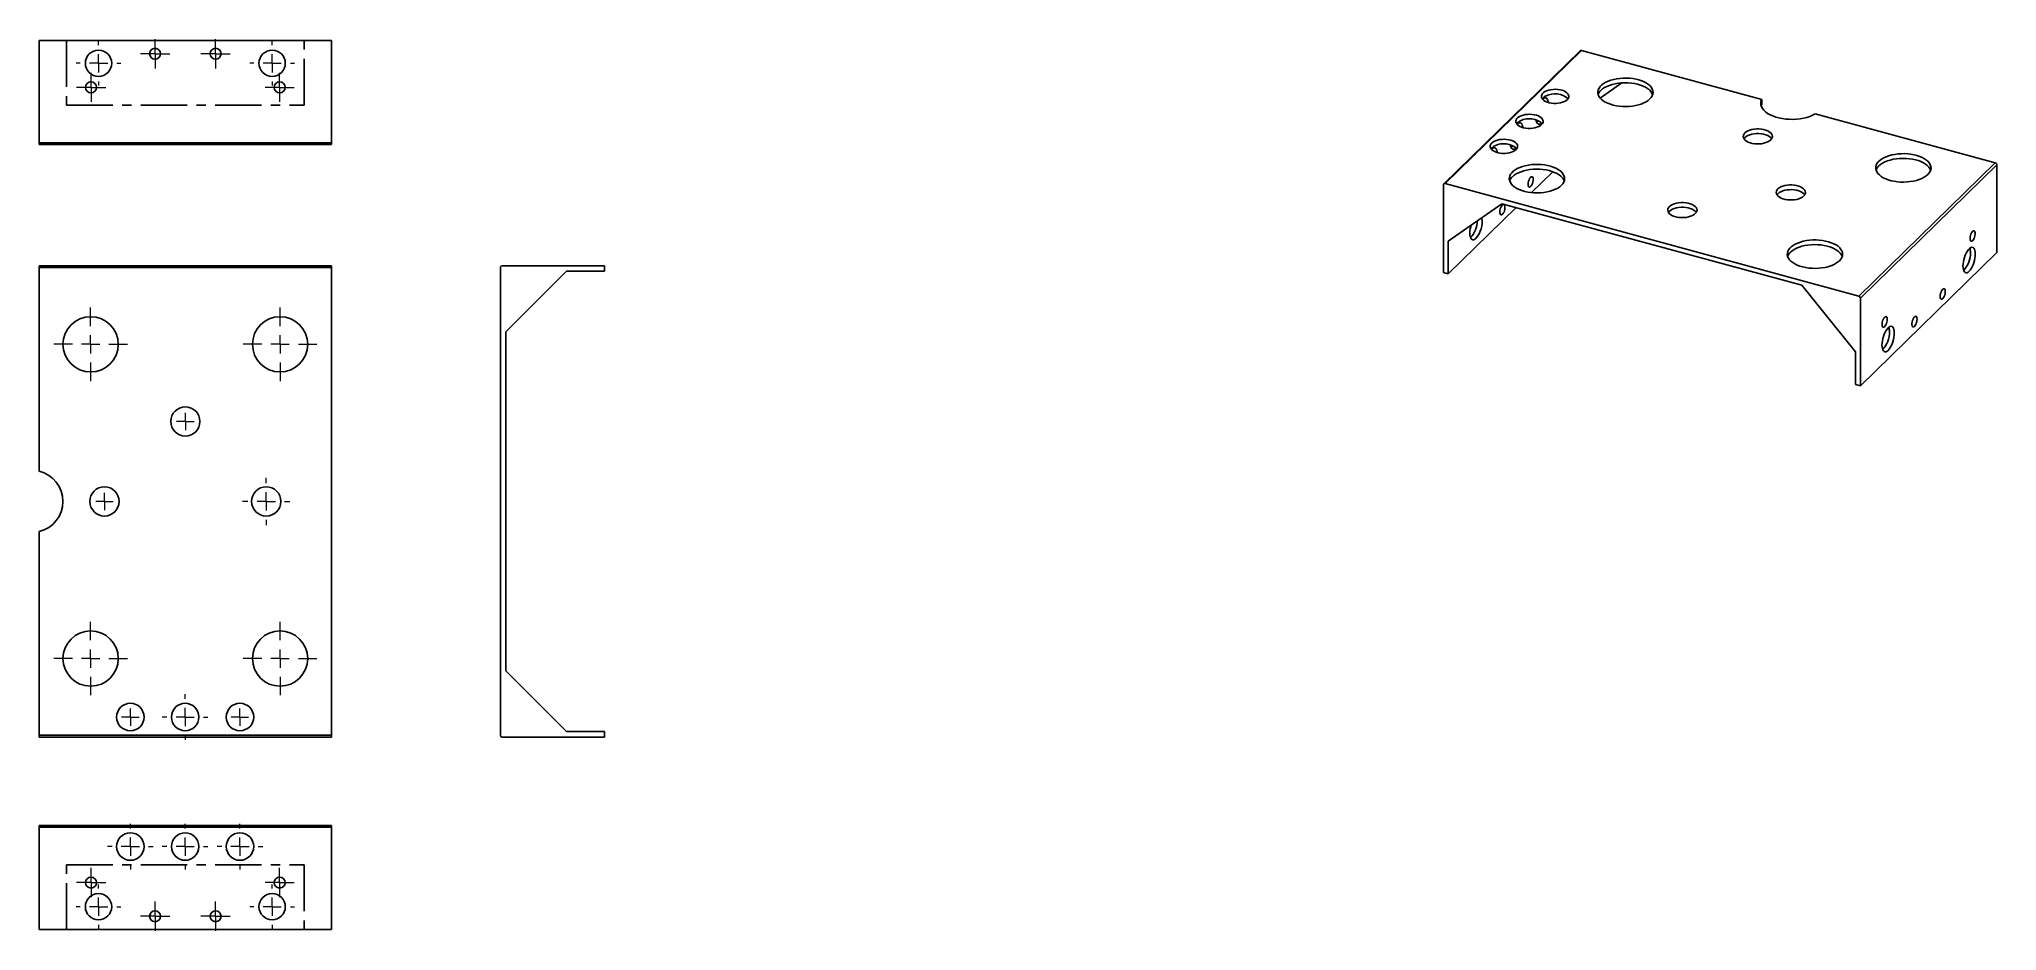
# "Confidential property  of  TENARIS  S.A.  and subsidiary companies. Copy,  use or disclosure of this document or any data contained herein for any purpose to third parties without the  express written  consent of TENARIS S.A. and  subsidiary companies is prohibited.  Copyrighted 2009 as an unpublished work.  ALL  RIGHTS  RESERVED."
# Model space of a CAD drawing. Header units: millimetres. Extents: x 838 to 1374, y 1551 to 1795.
import ezdxf

# ---------------------------------------------------------------- set-up
doc = ezdxf.new("R2010")
doc.units = ezdxf.units.MM
doc.linetypes.add('CENTERX2', pattern=[20.32, 12.7, -2.54, 2.54, -2.54])

# ---------------------------------------------------------------- blocks, each defined once
blk = doc.blocks.new('SW_CENTERMARKSYMBOL_1')
at = {"color": 0, "linetype": 'Continuous', "lineweight": 0}
for p, q in [((-2.5, 0), (-4.75, 0)), ((0, 0), (-2.5, 0)), ((0, 2.5), (0, 4.75)), ((0, 0), (0, 2.5)), ((0, 0), (0, -2.5)), ((0, 0), (2.5, 0)), ((2.5, 0), (4.75, 0)), ((0, -2.5), (0, -4.75))]:
    blk.add_line(p, q, dxfattribs=at)
blk = doc.blocks.new('SW_CENTERMARKSYMBOL_2')
at = {"color": 0, "linetype": 'Continuous', "lineweight": 0}
for p, q in [((-2.5, 0), (-4.75, 0)), ((0, 0), (-2.5, 0)), ((0, 2.5), (0, 4.75)), ((0, 0), (0, 2.5)), ((0, 0), (0, -2.5)), ((0, 0), (2.5, 0)), ((2.5, 0), (4.75, 0)), ((0, -2.5), (0, -4.75))]:
    blk.add_line(p, q, dxfattribs=at)
blk = doc.blocks.new('SW_CENTERMARKSYMBOL_3')
at = {"color": 0, "linetype": 'Continuous', "lineweight": 0}
for p, q in [((-2.5, 0), (-4.75, 0)), ((0, 0), (-2.5, 0)), ((0, 2.5), (0, 4.75)), ((0, 0), (0, 2.5)), ((0, 0), (0, -2.5)), ((0, 0), (2.5, 0)), ((2.5, 0), (4.75, 0)), ((0, -2.5), (0, -4.75))]:
    blk.add_line(p, q, dxfattribs=at)
blk = doc.blocks.new('SW_CENTERMARKSYMBOL_4')
at = {"color": 0, "linetype": 'Continuous', "lineweight": 0}
for p, q in [((-2.5, 0), (-4.75, 0)), ((0, 0), (-2.5, 0)), ((0, 2.5), (0, 4.75)), ((0, 0), (0, 2.5)), ((0, 0), (0, -2.5)), ((0, 0), (2.5, 0)), ((2.5, 0), (4.75, 0)), ((0, -2.5), (0, -4.75))]:
    blk.add_line(p, q, dxfattribs=at)
blk = doc.blocks.new('SW_CENTERMARKSYMBOL_5')
at = {"color": 0, "linetype": 'Continuous', "lineweight": 0}
for p, q in [((0, 10), (0, 20.13)), ((-10, 0), (-20.13, 0)), ((0, 0), (-5, 0)), ((0, 0), (0, 5)), ((0, 0), (0, -5)), ((0, 0), (5, 0)), ((10, 0), (20.13, 0)), ((0, -10), (0, -20.13))]:
    blk.add_line(p, q, dxfattribs=at)
blk = doc.blocks.new('SW_CENTERMARKSYMBOL_6')
at = {"color": 0, "linetype": 'Continuous', "lineweight": 0}
for p, q in [((0, 10), (0, 13)), ((-10, 0), (-13, 0)), ((0, 0), (-5, 0)), ((0, 0), (0, 5)), ((0, 0), (0, -5)), ((0, 0), (5, 0)), ((10, 0), (13, 0)), ((0, -10), (0, -13))]:
    blk.add_line(p, q, dxfattribs=at)
blk = doc.blocks.new('SW_CENTERMARKSYMBOL_7')
at = {"color": 0, "linetype": 'Continuous', "lineweight": 0}
for p, q in [((0, 10), (0, 12.5)), ((-10, 0), (-12.5, 0)), ((0, 0), (-5, 0)), ((0, 0), (0, 5)), ((0, 0), (0, -5)), ((0, 0), (5, 0)), ((10, 0), (12.5, 0)), ((0, -10), (0, -12.5))]:
    blk.add_line(p, q, dxfattribs=at)
blk = doc.blocks.new('SW_CENTERMARKSYMBOL_8')
at = {"color": 0, "linetype": 'Continuous', "lineweight": 0}
for p, q in [((0, 10), (0, 20.13)), ((-10, 0), (-20.13, 0)), ((0, 0), (-5, 0)), ((0, 0), (0, 5)), ((0, 0), (0, -5)), ((0, 0), (5, 0)), ((10, 0), (20.13, 0)), ((0, -10), (0, -20.13))]:
    blk.add_line(p, q, dxfattribs=at)
blk = doc.blocks.new('SW_CENTERMARKSYMBOL_9')
at = {"color": 0, "linetype": 'Continuous', "lineweight": 0}
for p, q in [((0, 10), (0, 20.13)), ((-10, 0), (-20.13, 0)), ((0, 0), (-5, 0)), ((0, 0), (0, 5)), ((0, 0), (0, -5)), ((0, 0), (5, 0)), ((10, 0), (20.13, 0)), ((0, -10), (0, -20.13))]:
    blk.add_line(p, q, dxfattribs=at)
blk = doc.blocks.new('SW_CENTERMARKSYMBOL_10')
at = {"color": 0, "linetype": 'Continuous', "lineweight": 0}
for p, q in [((-5, 0), (-8, 0)), ((0, 0), (-5, 0)), ((0, 5), (0, 8)), ((0, 0), (0, 5)), ((0, 0), (0, -5)), ((0, 0), (5, 0)), ((5, 0), (8, 0)), ((0, -5), (0, -8))]:
    blk.add_line(p, q, dxfattribs=at)
blk = doc.blocks.new('SW_CENTERMARKSYMBOL_11')
at = {"color": 0, "linetype": 'Continuous', "lineweight": 0}
for p, q in [((-5, 0), (-8, 0)), ((0, 0), (-5, 0)), ((0, 5), (0, 8)), ((0, 0), (0, 5)), ((0, 0), (0, -5)), ((0, 0), (5, 0)), ((5, 0), (8, 0)), ((0, -5), (0, -8))]:
    blk.add_line(p, q, dxfattribs=at)
blk = doc.blocks.new('SW_CENTERMARKSYMBOL_12')
at = {"color": 0, "linetype": 'Continuous', "lineweight": 0}
for p, q in [((0, 10), (0, 12.2)), ((-10, 0), (-12.2, 0)), ((0, 0), (-5, 0)), ((0, 0), (0, 5)), ((0, 0), (0, -5)), ((0, 0), (5, 0)), ((10, 0), (12.2, 0)), ((0, -10), (0, -12.2))]:
    blk.add_line(p, q, dxfattribs=at)
blk = doc.blocks.new('SW_CENTERMARKSYMBOL_13')
at = {"color": 0, "linetype": 'Continuous', "lineweight": 0}
for p, q in [((-5, 0), (-8, 0)), ((0, 0), (-5, 0)), ((0, 5), (0, 8)), ((0, 0), (0, 5)), ((0, 0), (0, -5)), ((0, 0), (5, 0)), ((5, 0), (8, 0)), ((0, -5), (0, -8))]:
    blk.add_line(p, q, dxfattribs=at)
blk = doc.blocks.new('SW_CENTERMARKSYMBOL_14')
at = {"color": 0, "linetype": 'Continuous', "lineweight": 0}
for p, q in [((0, 10), (0, 12.2)), ((-10, 0), (-12.2, 0)), ((0, 0), (-5, 0)), ((0, 0), (0, 5)), ((0, 0), (0, -5)), ((0, 0), (5, 0)), ((10, 0), (12.2, 0)), ((0, -10), (0, -12.2))]:
    blk.add_line(p, q, dxfattribs=at)
blk = doc.blocks.new('SW_CENTERMARKSYMBOL_15')
at = {"color": 0, "linetype": 'Continuous', "lineweight": 0}
for p, q in [((-5, 0), (-8, 0)), ((0, 0), (-5, 0)), ((0, 5), (0, 8)), ((0, 0), (0, 5)), ((0, 0), (0, -5)), ((0, 0), (5, 0)), ((5, 0), (8, 0)), ((0, -5), (0, -8))]:
    blk.add_line(p, q, dxfattribs=at)
blk = doc.blocks.new('SW_CENTERMARKSYMBOL_16')
at = {"color": 0, "linetype": 'Continuous', "lineweight": 0}
for p, q in [((-5, 0), (-8, 0)), ((0, 0), (-5, 0)), ((0, 5), (0, 8)), ((0, 0), (0, 5)), ((0, 0), (0, -5)), ((0, 0), (5, 0)), ((5, 0), (8, 0)), ((0, -5), (0, -8))]:
    blk.add_line(p, q, dxfattribs=at)
blk = doc.blocks.new('SW_CENTERMARKSYMBOL_17')
at = {"color": 0, "linetype": 'Continuous', "lineweight": 0}
for p, q in [((-5, 0), (-8, 0)), ((0, 0), (-5, 0)), ((0, 5), (0, 8)), ((0, 0), (0, 5)), ((0, 0), (0, -5)), ((0, 0), (5, 0)), ((5, 0), (8, 0)), ((0, -5), (0, -8))]:
    blk.add_line(p, q, dxfattribs=at)
blk = doc.blocks.new('SW_CENTERMARKSYMBOL_18')
at = {"color": 0, "linetype": 'Continuous', "lineweight": 0}
for p, q in [((0, 10), (0, 12.2)), ((-10, 0), (-12.2, 0)), ((0, 0), (-5, 0)), ((0, 0), (0, 5)), ((0, 0), (0, -5)), ((0, 0), (5, 0)), ((10, 0), (12.2, 0)), ((0, -10), (0, -12.2))]:
    blk.add_line(p, q, dxfattribs=at)
blk = doc.blocks.new('SW_CENTERMARKSYMBOL_19')
at = {"color": 0, "linetype": 'Continuous', "lineweight": 0}
for p, q in [((-5, 0), (-8, 0)), ((0, 0), (-5, 0)), ((0, 5), (0, 8)), ((0, 0), (0, 5)), ((0, 0), (0, -5)), ((0, 0), (5, 0)), ((5, 0), (8, 0)), ((0, -5), (0, -8))]:
    blk.add_line(p, q, dxfattribs=at)
blk = doc.blocks.new('SW_CENTERMARKSYMBOL_20')
at = {"color": 0, "linetype": 'Continuous', "lineweight": 0}
for p, q in [((0, 10), (0, 12.2)), ((-10, 0), (-12.2, 0)), ((0, 0), (-5, 0)), ((0, 0), (0, 5)), ((0, 0), (0, -5)), ((0, 0), (5, 0)), ((10, 0), (12.2, 0)), ((0, -10), (0, -12.2))]:
    blk.add_line(p, q, dxfattribs=at)
blk = doc.blocks.new('SW_CENTERMARKSYMBOL_21')
at = {"color": 0, "linetype": 'Continuous', "lineweight": 0}
for p, q in [((-5, 0), (-8, 0)), ((0, 0), (-5, 0)), ((0, 5), (0, 8)), ((0, 0), (0, 5)), ((0, 0), (0, -5)), ((0, 0), (5, 0)), ((5, 0), (8, 0)), ((0, -5), (0, -8))]:
    blk.add_line(p, q, dxfattribs=at)
blk = doc.blocks.new('SW_CENTERMARKSYMBOL_22')
at = {"color": 0, "linetype": 'Continuous', "lineweight": 0}
for p, q in [((0, 10), (0, 12.5)), ((-10, 0), (-12.5, 0)), ((0, 0), (-5, 0)), ((0, 0), (0, 5)), ((0, 0), (0, -5)), ((0, 0), (5, 0)), ((10, 0), (12.5, 0)), ((0, -10), (0, -12.5))]:
    blk.add_line(p, q, dxfattribs=at)
blk = doc.blocks.new('SW_CENTERMARKSYMBOL_23')
at = {"color": 0, "linetype": 'Continuous', "lineweight": 0}
for p, q in [((0, 10), (0, 12.5)), ((-10, 0), (-12.5, 0)), ((0, 0), (-5, 0)), ((0, 0), (0, 5)), ((0, 0), (0, -5)), ((0, 0), (5, 0)), ((10, 0), (12.5, 0)), ((0, -10), (0, -12.5))]:
    blk.add_line(p, q, dxfattribs=at)
blk = doc.blocks.new('SW_CENTERMARKSYMBOL_24')
at = {"color": 0, "linetype": 'Continuous', "lineweight": 0}
for p, q in [((0, 10), (0, 12.5)), ((-10, 0), (-12.5, 0)), ((0, 0), (-5, 0)), ((0, 0), (0, 5)), ((0, 0), (0, -5)), ((0, 0), (5, 0)), ((10, 0), (12.5, 0)), ((0, -10), (0, -12.5))]:
    blk.add_line(p, q, dxfattribs=at)

msp = doc.modelspace()

# ---------------------------------------------------------------- linework, layer by layer
at = {"color": 7, "linetype": 'Continuous', "lineweight": 25}
for p, q in [((917.95, 1794.26), (837.95, 1794.26)), ((837.95, 1794.26), (837.95, 1766.26)), ((917.95, 1794.26), (917.95, 1766.26)), ((1259.62, 1791.44), (1222.28, 1755)), ((1222.63, 1755.07), (1259.97, 1791.51)), ((1309.27, 1778.11), (1259.97, 1791.51)), ((1265.05, 1778.48), (1270.99, 1782.63)), ((1309.1, 1776.4), (1309.27, 1776.83)), ((1309.27, 1778.11), (1309.27, 1776.83)), ((1373.17, 1760.75), (1323.88, 1774.14)), ((917.95, 1766.26), (837.95, 1766.26)), ((837.95, 1766.26), (837.95, 1765.76)), ((917.95, 1765.76), (837.95, 1765.76)), ((917.95, 1766.26), (917.95, 1765.76)), ((1246.28, 1752.62), (1252.14, 1758.34)), ((1335.84, 1724.3), (1373.17, 1760.75)), ((1336.28, 1723.76), (1373.62, 1760.2)), ((1373.62, 1736.2), (1373.62, 1760.2)), ((1222.19, 1754.76), (1222.19, 1730.76)), ((1335.84, 1724.3), (1222.63, 1755.07)), ((1223.52, 1739.31), (1238.2, 1749.55)), ((1223.52, 1730.4), (1242.06, 1748.5)), ((1238.2, 1749.55), (1320.27, 1727.25)), ((1223.52, 1730.4), (1223.52, 1739.31)), ((1336.28, 1699.75), (1373.62, 1736.2)), ((917.95, 1732.6), (837.95, 1732.6)), ((837.95, 1732.6), (837.95, 1732.1)), ((917.95, 1732.1), (837.95, 1732.1)), ((837.95, 1732.1), (837.95, 1676.36)), ((917.95, 1732.6), (917.95, 1732.1)), ((917.95, 1732.1), (917.95, 1604.1)), ((964.17, 1732.1), (964.17, 1604.1)), ((992.67, 1732.6), (964.67, 1732.6)), ((965.67, 1714.5), (982.28, 1731.1)), ((982.28, 1731.1), (992.67, 1731.1)), ((992.67, 1731.1), (992.67, 1732.6)), ((1222.19, 1730.76), (1223.52, 1730.4)), ((1320.27, 1727.25), (1334.95, 1709.03)), ((1336.28, 1699.75), (1336.28, 1723.76)), ((965.67, 1621.71), (965.67, 1714.5)), ((1334.95, 1709.03), (1334.95, 1700.12)), ((1334.95, 1700.12), (1336.28, 1699.75)), ((837.95, 1659.84), (837.95, 1604.1)), ((982.28, 1605.1), (965.67, 1621.71)), ((917.95, 1604.1), (837.95, 1604.1)), ((837.95, 1604.1), (837.95, 1603.6)), ((917.95, 1603.6), (837.95, 1603.6)), ((917.95, 1604.1), (917.95, 1603.6)), ((964.67, 1603.6), (992.67, 1603.6)), ((992.67, 1605.1), (982.28, 1605.1)), ((992.67, 1603.6), (992.67, 1605.1)), ((917.95, 1579.43), (837.95, 1579.43)), ((837.95, 1579.43), (837.95, 1578.93)), ((917.95, 1578.93), (837.95, 1578.93)), ((837.95, 1578.93), (837.95, 1550.93)), ((917.95, 1579.43), (917.95, 1578.93)), ((917.95, 1578.93), (917.95, 1550.93)), ((917.95, 1550.93), (837.95, 1550.93))]:
    msp.add_line(p, q, dxfattribs=at)
at = {"color": 7, "linetype": 'CENTERX2'}
for p, q in [((845.45, 1794.26), (845.45, 1776.51)), ((910.45, 1776.51), (910.45, 1794.26)), ((845.45, 1776.51), (910.45, 1776.51)), ((845.45, 1550.93), (845.45, 1568.68)), ((845.45, 1568.68), (910.45, 1568.68)), ((910.45, 1568.68), (910.45, 1550.93))]:
    msp.add_line(p, q, dxfattribs=at)
at = {"color": 7, "linetype": 'Continuous', "lineweight": 25, "flags": 128}
for points in [[(1278.66, 1778.23), (1279.03, 1778.65), (1279.3, 1779.09), (1279.47, 1779.55), (1279.54, 1780.01), (1279.49, 1780.47), (1279.34, 1780.92), (1279.09, 1781.37), (1278.74, 1781.79), (1278.29, 1782.19), (1277.76, 1782.56), (1277.14, 1782.9), (1276.45, 1783.19), (1275.7, 1783.44), (1274.89, 1783.64), (1274.05, 1783.8), (1273.17, 1783.9), (1272.28, 1783.94), (1271.38, 1783.94), (1270.5, 1783.87), (1269.63, 1783.76), (1268.79, 1783.59), (1268.01, 1783.37), (1267.27, 1783.1), (1266.6, 1782.8), (1266.01, 1782.45), (1265.5, 1782.07), (1265.08, 1781.66), (1264.76, 1781.23), (1264.54, 1780.78), (1264.42, 1780.33), (1264.41, 1779.86), (1264.51, 1779.41), (1264.71, 1778.96), (1265.01, 1778.52), (1265.41, 1778.11), (1265.91, 1777.72), (1266.48, 1777.37), (1267.14, 1777.05), (1267.86, 1776.78), (1268.64, 1776.55), (1269.47, 1776.37), (1270.33, 1776.25), (1271.21, 1776.17), (1272.11, 1776.16), (1273, 1776.19), (1273.88, 1776.28), (1274.73, 1776.42), (1275.55, 1776.62), (1276.31, 1776.86), (1277.01, 1777.15), (1277.64, 1777.47), (1278.2, 1777.84), (1278.66, 1778.23)], [(1256.06, 1778.04), (1256.31, 1778.35), (1256.46, 1778.66), (1256.5, 1778.99), (1256.43, 1779.32), (1256.25, 1779.63), (1255.98, 1779.93), (1255.61, 1780.19), (1255.16, 1780.43), (1254.64, 1780.61), (1254.06, 1780.75), (1253.45, 1780.84), (1252.82, 1780.88), (1252.18, 1780.85), (1251.56, 1780.78), (1250.98, 1780.65), (1250.45, 1780.47), (1249.98, 1780.25), (1249.59, 1779.99), (1249.29, 1779.7), (1249.1, 1779.39), (1249, 1779.06), (1249.02, 1778.74), (1249.14, 1778.41), (1249.37, 1778.11), (1249.69, 1777.83), (1250.1, 1777.58), (1250.59, 1777.37), (1251.14, 1777.2), (1251.73, 1777.09), (1252.36, 1777.02), (1253, 1777.02), (1253.62, 1777.07), (1254.23, 1777.17), (1254.79, 1777.33), (1255.29, 1777.53), (1255.72, 1777.77), (1256.06, 1778.04)], [(1250.92, 1777.26), (1250.88, 1777.51), (1250.77, 1777.91), (1250.62, 1778.22), (1250.42, 1778.44), (1250.19, 1778.55), (1249.93, 1778.57), (1249.65, 1778.48), (1249.36, 1778.28), (1249.28, 1778.21)], [(1265.28, 1780.58), (1265.74, 1780.98), (1266.3, 1781.34), (1266.93, 1781.67), (1267.63, 1781.96), (1268.39, 1782.2), (1269.21, 1782.39), (1270.06, 1782.53), (1270.94, 1782.62), (1271.83, 1782.66), (1272.73, 1782.64), (1273.61, 1782.57), (1274.47, 1782.44), (1275.3, 1782.26), (1276.08, 1782.04), (1276.8, 1781.76), (1277.46, 1781.45), (1278.04, 1781.09), (1278.53, 1780.71), (1278.93, 1780.3), (1279.23, 1779.86), (1279.43, 1779.41), (1279.43, 1779.41)], [(1249.06, 1771.21), (1249.31, 1771.51), (1249.46, 1771.83), (1249.5, 1772.16), (1249.43, 1772.48), (1249.25, 1772.8), (1248.98, 1773.09), (1248.61, 1773.36), (1248.16, 1773.59), (1247.64, 1773.78), (1247.06, 1773.92), (1246.45, 1774.01), (1245.82, 1774.04), (1245.18, 1774.02), (1244.56, 1773.95), (1243.98, 1773.82), (1243.45, 1773.64), (1242.98, 1773.42), (1242.59, 1773.16), (1242.29, 1772.87), (1242.1, 1772.55), (1242, 1772.23), (1242.02, 1771.9), (1242.14, 1771.58), (1242.37, 1771.28), (1242.69, 1770.99), (1243.1, 1770.74), (1243.59, 1770.53), (1244.14, 1770.37), (1244.73, 1770.25), (1245.36, 1770.19), (1246, 1770.19), (1246.62, 1770.23), (1247.23, 1770.34), (1247.79, 1770.49), (1248.29, 1770.69), (1248.72, 1770.94), (1249.06, 1771.21)], [(1249.54, 1777.94), (1249.53, 1777.98), (1249.42, 1778.33)], [(1309.27, 1778.11), (1309.08, 1777.62), (1309.01, 1777.11), (1309.05, 1776.6), (1309.2, 1776.1), (1309.47, 1775.61), (1309.84, 1775.14), (1310.32, 1774.7), (1310.89, 1774.29), (1311.56, 1773.91), (1312.3, 1773.58), (1313.11, 1773.29), (1313.98, 1773.06), (1314.9, 1772.87), (1315.85, 1772.75), (1316.83, 1772.68), (1317.81, 1772.66), (1318.79, 1772.71), (1319.76, 1772.82), (1320.69, 1772.98), (1321.58, 1773.2), (1322.42, 1773.47), (1323.18, 1773.78), (1323.88, 1774.14)], [(1243.92, 1770.42), (1243.88, 1770.68), (1243.77, 1771.07), (1243.62, 1771.39), (1243.42, 1771.61), (1243.19, 1771.72), (1242.93, 1771.74), (1242.65, 1771.64), (1242.36, 1771.45), (1242.28, 1771.38)], [(1242.54, 1771.11), (1242.53, 1771.14), (1242.42, 1771.5)], [(1247.51, 1772.53), (1247.59, 1772.15), (1247.72, 1771.8), (1247.9, 1771.53), (1248.11, 1771.36), (1248.36, 1771.3), (1248.63, 1771.34), (1248.91, 1771.48), (1249.14, 1771.65)], [(1247.67, 1771.9), (1247.96, 1772.16), (1248.11, 1772.33)], [(1311.77, 1767.03), (1312.03, 1767.34), (1312.18, 1767.67), (1312.23, 1768.01), (1312.17, 1768.35), (1312, 1768.68), (1311.73, 1768.99), (1311.36, 1769.27), (1310.91, 1769.52), (1310.38, 1769.73), (1309.8, 1769.88), (1309.17, 1769.99), (1308.52, 1770.04), (1307.86, 1770.04), (1307.21, 1769.98), (1306.59, 1769.87), (1306.01, 1769.7), (1305.49, 1769.49), (1305.05, 1769.24), (1304.69, 1768.95), (1304.44, 1768.64), (1304.28, 1768.31), (1304.23, 1767.97), (1304.29, 1767.63), (1304.46, 1767.3), (1304.73, 1766.99), (1305.1, 1766.71), (1305.55, 1766.46), (1306.08, 1766.25), (1306.66, 1766.09), (1307.29, 1765.99), (1307.94, 1765.93), (1308.6, 1765.94), (1309.25, 1766), (1309.88, 1766.11), (1310.45, 1766.28), (1310.97, 1766.49), (1311.41, 1766.74), (1311.77, 1767.03)], [(1304.69, 1767.66), (1305.05, 1767.95), (1305.49, 1768.2), (1306.01, 1768.42), (1306.59, 1768.58), (1307.21, 1768.69), (1307.86, 1768.75), (1308.52, 1768.76), (1309.17, 1768.71), (1309.8, 1768.6), (1310.38, 1768.44), (1310.91, 1768.23), (1311.36, 1767.99), (1311.73, 1767.7), (1312, 1767.39), (1312.03, 1767.35)], [(1242.06, 1764.38), (1242.31, 1764.68), (1242.46, 1765), (1242.49, 1765.33), (1242.43, 1765.65), (1242.25, 1765.97), (1241.98, 1766.26), (1241.61, 1766.53), (1241.16, 1766.76), (1240.64, 1766.95), (1240.06, 1767.09), (1239.45, 1767.18), (1238.82, 1767.21), (1238.18, 1767.19), (1237.56, 1767.11), (1236.98, 1766.98), (1236.44, 1766.8), (1235.98, 1766.58), (1235.59, 1766.32), (1235.29, 1766.03), (1235.1, 1765.72), (1235, 1765.4), (1235.02, 1765.07), (1235.14, 1764.75), (1235.37, 1764.44), (1235.69, 1764.16), (1236.1, 1763.91), (1236.59, 1763.7), (1237.14, 1763.54), (1237.73, 1763.42), (1238.36, 1763.36), (1238.99, 1763.35), (1239.62, 1763.4), (1240.23, 1763.51), (1240.79, 1763.66), (1241.29, 1763.86), (1241.72, 1764.1), (1242.06, 1764.38)], [(1236.92, 1763.59), (1236.88, 1763.84), (1236.77, 1764.24), (1236.62, 1764.55), (1236.42, 1764.77), (1236.19, 1764.89), (1235.93, 1764.9), (1235.65, 1764.81), (1235.36, 1764.62), (1235.28, 1764.55)], [(1235.54, 1764.28), (1235.53, 1764.31), (1235.42, 1764.67)], [(1240.51, 1765.7), (1240.58, 1765.32), (1240.72, 1764.96), (1240.9, 1764.7), (1241.11, 1764.53), (1241.36, 1764.46), (1241.63, 1764.5), (1241.91, 1764.65), (1242.14, 1764.82)], [(1240.67, 1765.07), (1240.96, 1765.32), (1241.11, 1765.49)], [(1304.43, 1767.35), (1304.44, 1767.35), (1304.69, 1767.66)], [(1354.72, 1757.56), (1355.09, 1757.98), (1355.36, 1758.42), (1355.53, 1758.87), (1355.6, 1759.34), (1355.55, 1759.8), (1355.4, 1760.25), (1355.15, 1760.69), (1354.8, 1761.12), (1354.35, 1761.52), (1353.82, 1761.89), (1353.2, 1762.22), (1352.51, 1762.52), (1351.76, 1762.77), (1350.95, 1762.97), (1350.11, 1763.13), (1349.23, 1763.23), (1348.34, 1763.27), (1347.44, 1763.26), (1346.56, 1763.2), (1345.69, 1763.08), (1344.85, 1762.92), (1344.07, 1762.7), (1343.33, 1762.43), (1342.66, 1762.12), (1342.07, 1761.78), (1341.56, 1761.4), (1341.14, 1760.99), (1340.82, 1760.56), (1340.6, 1760.11), (1340.48, 1759.65), (1340.47, 1759.19), (1340.57, 1758.73), (1340.77, 1758.28), (1341.07, 1757.85), (1341.47, 1757.44), (1341.97, 1757.05), (1342.54, 1756.7), (1343.2, 1756.38), (1343.92, 1756.11), (1344.7, 1755.88), (1345.53, 1755.7), (1346.39, 1755.58), (1347.27, 1755.5), (1348.17, 1755.48), (1349.06, 1755.52), (1349.94, 1755.61), (1350.79, 1755.75), (1351.61, 1755.95), (1352.37, 1756.19), (1353.07, 1756.47), (1353.7, 1756.8), (1354.26, 1757.17), (1354.72, 1757.56)], [(1254.47, 1754.62), (1254.84, 1755.04), (1255.11, 1755.48), (1255.28, 1755.93), (1255.34, 1756.39), (1255.3, 1756.85), (1255.15, 1757.31), (1254.9, 1757.75), (1254.55, 1758.18), (1254.1, 1758.58), (1253.56, 1758.95), (1252.95, 1759.28), (1252.26, 1759.58), (1251.5, 1759.83), (1250.7, 1760.03), (1249.85, 1760.18), (1248.98, 1760.28), (1248.09, 1760.33), (1247.19, 1760.32), (1246.3, 1760.26), (1245.44, 1760.14), (1244.6, 1759.97), (1243.81, 1759.76), (1243.08, 1759.49), (1242.41, 1759.18), (1241.82, 1758.84), (1241.31, 1758.46), (1240.89, 1758.05), (1240.57, 1757.62), (1240.35, 1757.17), (1240.23, 1756.71), (1240.22, 1756.25), (1240.32, 1755.79), (1240.52, 1755.34), (1240.82, 1754.91), (1241.22, 1754.49), (1241.71, 1754.11), (1242.29, 1753.76), (1242.94, 1753.44), (1243.67, 1753.17), (1244.45, 1752.94), (1245.27, 1752.76), (1246.13, 1752.63), (1247.02, 1752.56), (1247.92, 1752.54), (1248.81, 1752.58), (1249.69, 1752.67), (1250.54, 1752.81), (1251.35, 1753), (1252.12, 1753.25), (1252.82, 1753.53), (1253.45, 1753.86), (1254, 1754.22), (1254.47, 1754.62)], [(1241.09, 1756.97), (1241.55, 1757.36), (1242.1, 1757.73), (1242.73, 1758.06), (1243.44, 1758.34), (1244.2, 1758.58), (1245.01, 1758.78), (1245.87, 1758.92), (1246.75, 1759.01), (1247.64, 1759.05), (1248.53, 1759.03), (1249.42, 1758.95), (1250.28, 1758.83), (1251.11, 1758.65), (1251.89, 1758.42), (1252.61, 1758.15), (1253.26, 1757.83), (1253.84, 1757.48), (1254.33, 1757.09), (1254.73, 1756.68), (1255.04, 1756.25), (1255.24, 1755.8), (1255.24, 1755.79)], [(1341.34, 1759.91), (1341.8, 1760.31), (1342.36, 1760.67), (1342.99, 1761), (1343.69, 1761.28), (1344.45, 1761.53), (1345.27, 1761.72), (1346.12, 1761.86), (1347, 1761.95), (1347.89, 1761.99), (1348.79, 1761.97), (1349.67, 1761.9), (1350.53, 1761.77), (1351.36, 1761.59), (1352.14, 1761.36), (1352.86, 1761.09), (1353.52, 1760.78), (1354.1, 1760.42), (1354.59, 1760.04), (1354.99, 1759.62), (1355.29, 1759.19), (1355.49, 1758.74), (1355.49, 1758.74)], [(1246.05, 1754.24), (1246.24, 1754.47), (1246.41, 1754.78), (1246.56, 1755.14), (1246.67, 1755.54), (1246.74, 1755.93), (1246.75, 1756.29), (1246.71, 1756.6), (1246.62, 1756.82), (1246.49, 1756.95), (1246.33, 1756.97), (1246.15, 1756.89), (1245.95, 1756.7), (1245.77, 1756.43), (1245.61, 1756.09), (1245.48, 1755.71), (1245.39, 1755.31), (1245.35, 1754.93), (1245.36, 1754.59), (1245.43, 1754.32), (1245.54, 1754.15), (1245.69, 1754.07), (1245.86, 1754.1), (1246.05, 1754.24)], [(1320.79, 1751.69), (1321.05, 1752), (1321.21, 1752.33), (1321.25, 1752.67), (1321.19, 1753.01), (1321.02, 1753.34), (1320.75, 1753.65), (1320.39, 1753.93), (1319.93, 1754.18), (1319.41, 1754.39), (1318.82, 1754.54), (1318.2, 1754.65), (1317.54, 1754.7), (1316.88, 1754.7), (1316.23, 1754.64), (1315.61, 1754.53), (1315.03, 1754.36), (1314.52, 1754.15), (1314.07, 1753.9), (1313.72, 1753.61), (1313.46, 1753.3), (1313.3, 1752.97), (1313.26, 1752.63), (1313.32, 1752.29), (1313.49, 1751.96), (1313.76, 1751.65), (1314.12, 1751.37), (1314.58, 1751.12), (1315.1, 1750.91), (1315.69, 1750.75), (1316.31, 1750.65), (1316.97, 1750.59), (1317.63, 1750.6), (1318.28, 1750.66), (1318.9, 1750.77), (1319.48, 1750.94), (1319.99, 1751.15), (1320.44, 1751.4), (1320.79, 1751.69)], [(1313.45, 1752.01), (1313.46, 1752.01), (1313.72, 1752.32)], [(1313.72, 1752.32), (1314.07, 1752.61), (1314.52, 1752.86), (1315.03, 1753.08), (1315.61, 1753.24), (1316.23, 1753.35), (1316.88, 1753.41), (1317.54, 1753.42), (1318.2, 1753.37), (1318.82, 1753.26), (1319.41, 1753.1), (1319.93, 1752.89), (1320.39, 1752.65), (1320.75, 1752.36), (1321.02, 1752.05), (1321.06, 1752.01)], [(1238.64, 1749.43), (1238.6, 1749.43), (1238.42, 1749.35), (1238.23, 1749.16), (1238.04, 1748.89), (1237.88, 1748.55), (1237.75, 1748.16), (1237.66, 1747.77), (1237.62, 1747.39), (1237.64, 1747.05), (1237.7, 1746.78), (1237.81, 1746.6), (1237.96, 1746.53), (1238.13, 1746.56), (1238.32, 1746.69), (1238.32, 1746.69)], [(1291.11, 1746.87), (1291.37, 1747.18), (1291.53, 1747.51), (1291.58, 1747.85), (1291.51, 1748.19), (1291.35, 1748.52), (1291.07, 1748.83), (1290.71, 1749.11), (1290.25, 1749.36), (1289.73, 1749.56), (1289.14, 1749.72), (1288.52, 1749.83), (1287.86, 1749.88), (1287.2, 1749.88), (1286.55, 1749.82), (1285.93, 1749.71), (1285.35, 1749.54), (1284.84, 1749.33), (1284.39, 1749.08), (1284.04, 1748.79), (1283.78, 1748.48), (1283.62, 1748.15), (1283.58, 1747.81), (1283.64, 1747.47), (1283.81, 1747.14), (1284.08, 1746.83), (1284.45, 1746.55), (1284.9, 1746.3), (1285.42, 1746.09), (1286.01, 1745.93), (1286.63, 1745.83), (1287.29, 1745.77), (1287.95, 1745.78), (1288.6, 1745.84), (1289.22, 1745.95), (1289.8, 1746.12), (1290.32, 1746.33), (1290.76, 1746.58), (1291.11, 1746.87)], [(1283.78, 1747.18), (1283.78, 1747.19), (1284.04, 1747.5)], [(1284.04, 1747.5), (1284.39, 1747.79), (1284.84, 1748.04), (1285.35, 1748.25), (1285.93, 1748.42), (1286.55, 1748.53), (1287.2, 1748.59), (1287.86, 1748.6), (1288.52, 1748.54), (1289.14, 1748.44), (1289.73, 1748.28), (1290.25, 1748.07), (1290.71, 1747.82), (1291.07, 1747.54), (1291.35, 1747.23), (1291.38, 1747.18)], [(1229.74, 1743.65), (1229.65, 1743.29), (1229.52, 1742.68), (1229.45, 1742.09), (1229.42, 1741.53), (1229.45, 1741.02), (1229.52, 1740.57), (1229.65, 1740.21), (1229.81, 1739.93), (1230.02, 1739.75), (1230.26, 1739.68), (1230.53, 1739.71), (1230.81, 1739.85), (1231.1, 1740.08)], [(1366.29, 1740.06), (1366.32, 1739.74), (1366.39, 1739.49), (1366.51, 1739.34), (1366.67, 1739.29), (1366.85, 1739.34), (1367.04, 1739.51), (1367.22, 1739.76), (1367.39, 1740.09), (1367.53, 1740.46), (1367.63, 1740.86), (1367.68, 1741.24), (1367.68, 1741.59), (1367.63, 1741.88), (1367.53, 1742.08), (1367.39, 1742.19), (1367.22, 1742.18), (1367.04, 1742.07), (1366.85, 1741.86), (1366.67, 1741.57), (1366.51, 1741.22), (1366.39, 1740.83), (1366.32, 1740.43), (1366.29, 1740.06)], [(1330.53, 1733.95), (1330.9, 1734.37), (1331.17, 1734.81), (1331.34, 1735.26), (1331.4, 1735.72), (1331.36, 1736.18), (1331.21, 1736.64), (1330.96, 1737.08), (1330.61, 1737.51), (1330.16, 1737.91), (1329.62, 1738.28), (1329.01, 1738.61), (1328.32, 1738.91), (1327.56, 1739.16), (1326.76, 1739.36), (1325.91, 1739.51), (1325.04, 1739.61), (1324.15, 1739.66), (1323.25, 1739.65), (1322.36, 1739.59), (1321.5, 1739.47), (1320.66, 1739.3), (1319.87, 1739.08), (1319.14, 1738.82), (1318.47, 1738.51), (1317.88, 1738.16), (1317.37, 1737.78), (1316.95, 1737.38), (1316.63, 1736.95), (1316.41, 1736.5), (1316.29, 1736.04), (1316.28, 1735.58), (1316.38, 1735.12), (1316.58, 1734.67), (1316.88, 1734.24), (1317.28, 1733.82), (1317.77, 1733.44), (1318.35, 1733.08), (1319, 1732.77), (1319.73, 1732.49), (1320.51, 1732.27), (1321.33, 1732.09), (1322.19, 1731.96), (1323.08, 1731.89), (1323.98, 1731.87), (1324.87, 1731.91), (1325.75, 1732), (1326.6, 1732.14), (1327.41, 1732.33), (1328.18, 1732.57), (1328.88, 1732.86), (1329.51, 1733.19), (1330.06, 1733.55), (1330.53, 1733.95)], [(1317.15, 1736.3), (1317.61, 1736.69), (1318.16, 1737.06), (1318.79, 1737.38), (1319.5, 1737.67), (1320.26, 1737.91), (1321.07, 1738.11), (1321.93, 1738.25), (1322.81, 1738.34), (1323.7, 1738.38), (1324.59, 1738.36), (1325.48, 1738.28), (1326.34, 1738.16), (1327.17, 1737.98), (1327.95, 1737.75), (1328.67, 1737.48), (1329.32, 1737.16), (1329.9, 1736.81), (1330.39, 1736.42), (1330.79, 1736.01), (1331.1, 1735.58), (1331.3, 1735.13), (1331.3, 1735.12)], [(1364.35, 1732.52), (1364.38, 1732.01), (1364.45, 1731.56), (1364.58, 1731.2), (1364.75, 1730.92), (1364.95, 1730.74), (1365.19, 1730.67), (1365.46, 1730.7), (1365.74, 1730.84), (1366.03, 1731.07), (1366.32, 1731.41), (1366.61, 1731.82), (1366.87, 1732.31), (1367.11, 1732.85), (1367.32, 1733.43), (1367.49, 1734.04), (1367.61, 1734.65), (1367.69, 1735.24), (1367.71, 1735.8), (1367.69, 1736.31), (1367.61, 1736.76), (1367.49, 1737.12), (1367.32, 1737.4), (1367.11, 1737.58), (1366.87, 1737.65), (1366.61, 1737.62), (1366.32, 1737.48), (1366.03, 1737.25), (1365.74, 1736.91), (1365.46, 1736.5), (1365.19, 1736.01), (1364.95, 1735.47), (1364.75, 1734.89), (1364.58, 1734.28), (1364.45, 1733.67), (1364.38, 1733.08), (1364.35, 1732.52)], [(1358.11, 1724.19), (1358.14, 1723.87), (1358.21, 1723.62), (1358.34, 1723.47), (1358.49, 1723.42), (1358.67, 1723.48), (1358.86, 1723.64), (1359.05, 1723.89), (1359.22, 1724.22), (1359.36, 1724.59), (1359.46, 1724.99), (1359.51, 1725.38), (1359.51, 1725.73), (1359.46, 1726.01), (1359.36, 1726.22), (1359.22, 1726.32), (1359.05, 1726.32), (1358.86, 1726.2), (1358.67, 1726), (1358.49, 1725.7), (1358.34, 1725.35), (1358.21, 1724.96), (1358.14, 1724.56), (1358.11, 1724.19)], [(1345.54, 1714.16), (1345.52, 1714.67), (1345.44, 1715.12), (1345.32, 1715.49), (1345.15, 1715.76), (1344.94, 1715.94), (1344.7, 1716.02), (1344.44, 1715.98), (1344.16, 1715.85), (1343.86, 1715.61), (1343.57, 1715.28), (1343.29, 1714.86), (1343.02, 1714.38), (1342.78, 1713.83), (1342.58, 1713.25), (1342.41, 1712.65), (1342.29, 1712.04), (1342.21, 1711.44), (1342.18, 1710.88), (1342.21, 1710.37), (1342.29, 1709.93), (1342.41, 1709.56), (1342.58, 1709.28), (1342.78, 1709.1), (1343.02, 1709.03), (1343.29, 1709.06), (1343.57, 1709.2), (1343.86, 1709.44), (1344.16, 1709.77), (1344.44, 1710.18), (1344.7, 1710.67), (1344.94, 1711.21), (1345.15, 1711.8), (1345.32, 1712.4), (1345.44, 1713.01), (1345.52, 1713.6), (1345.54, 1714.16)], [(1343.61, 1717.92), (1343.58, 1718.24), (1343.51, 1718.49), (1343.39, 1718.64), (1343.23, 1718.69), (1343.05, 1718.64), (1342.86, 1718.47), (1342.67, 1718.22), (1342.5, 1717.89), (1342.37, 1717.52), (1342.27, 1717.12), (1342.21, 1716.74), (1342.21, 1716.39), (1342.27, 1716.1), (1342.37, 1715.9), (1342.5, 1715.79), (1342.67, 1715.8), (1342.86, 1715.91), (1343.05, 1716.12), (1343.23, 1716.41), (1343.39, 1716.76), (1343.51, 1717.15), (1343.58, 1717.55), (1343.61, 1717.92)], [(1351.78, 1718.02), (1351.76, 1718.34), (1351.68, 1718.58), (1351.56, 1718.74), (1351.41, 1718.79), (1351.23, 1718.73), (1351.04, 1718.57), (1350.85, 1718.32), (1350.68, 1717.99), (1350.54, 1717.61), (1350.44, 1717.22), (1350.39, 1716.83), (1350.39, 1716.48), (1350.44, 1716.19), (1350.54, 1715.99), (1350.68, 1715.89), (1350.85, 1715.89), (1351.04, 1716), (1351.23, 1716.21), (1351.41, 1716.51), (1351.56, 1716.86), (1351.68, 1717.25), (1351.76, 1717.64), (1351.78, 1718.02)]]:
    msp.add_lwpolyline(points, dxfattribs=at)
at = {"color": 7, "linetype": 'Continuous', "lineweight": 25}
for centre, radius in [((854.2, 1788), 3.6), ((869.67, 1790.61), 1.5), ((886.23, 1790.61), 1.5), ((901.7, 1788), 3.6), ((852.15, 1781.41), 1.5), ((903.75, 1781.41), 1.5), ((852.03, 1711.1), 7.56), ((903.87, 1711.1), 7.56), ((877.95, 1689.98), 4), ((855.82, 1668.1), 4), ((900.08, 1668.1), 4), ((852.03, 1625.1), 7.56), ((903.87, 1625.1), 7.56), ((862.9, 1609.1), 3.75), ((877.9, 1609.1), 3.75), ((892.9, 1609.1), 3.75), ((862.9, 1573.63), 3.75), ((877.9, 1573.63), 3.75), ((892.9, 1573.63), 3.75), ((852.15, 1563.78), 1.5), ((903.75, 1563.78), 1.5), ((854.2, 1557.19), 3.6), ((901.7, 1557.19), 3.6), ((869.67, 1554.58), 1.5), ((886.23, 1554.58), 1.5)]:
    msp.add_circle(centre, radius, dxfattribs=at)
for centre, radius, start, end in [((1259.85, 1791.18), 0.353, 71.1228, 131.7873), ((1252.67, 1774.18), 5.48, 48.7511, 115.8494), ((1267.25, 1778.45), 2.91, 132.753, 160.7467), ((1245.67, 1767.35), 5.48, 48.7511, 115.8494), ((1238.67, 1760.52), 5.48, 48.7511, 115.8494), ((1343.31, 1757.78), 2.91, 132.753, 160.7467), ((1373.01, 1760.16), 0.607, 3.3916, 74.3338), ((1222.52, 1754.77), 0.325, 68.8623, 180.9223), ((1243.06, 1754.84), 2.91, 132.753, 160.7467), ((1236.72, 1748.36), 2.31, 313.9587, 26.6833), ((1224.62, 1744.96), 6.83, 316.951, 359.0217), ((1225.66, 1744.66), 7.11, 319.9173, 8.5006), ((1319.12, 1734.16), 2.91, 132.753, 160.7467), ((1359.53, 1735.97), 6.86, 316.9269, 1.5669), ((1362.95, 1736.27), 3.44, 358.1934, 19.0708), ((964.67, 1732.1), 0.5, 90, 180), ((1335.67, 1723.72), 0.607, 3.3916, 74.3338), ((1337.36, 1714.34), 6.86, 316.9269, 1.5669), ((1340.78, 1714.63), 3.44, 358.1934, 19.0708), ((835.95, 1668.1), 8.5, 283.609, 76.391), ((964.67, 1604.1), 0.5, 180, 270)]:
    msp.add_arc(centre, radius, start, end, dxfattribs=at)
for points, knots in [([(1249.25, 1778.29), (1249.26, 1778.31), (1249.35, 1778.48), (1249.7, 1778.78), (1250.11, 1779.01), (1250.28, 1779.11)], [0, 0, 0, 0, 0.0600414, 0.6069045, 1, 1, 1, 1]), ([(1242.25, 1771.46), (1242.26, 1771.48), (1242.35, 1771.64), (1242.7, 1771.94), (1243.11, 1772.18), (1243.28, 1772.28)], [0, 0, 0, 0, 0.060041, 0.606904, 1, 1, 1, 1]), ([(1235.25, 1764.63), (1235.26, 1764.64), (1235.35, 1764.81), (1235.7, 1765.11), (1236.11, 1765.35), (1236.28, 1765.45)], [0, 0, 0, 0, 0.060041, 0.606904, 1, 1, 1, 1])]:
    msp.add_open_spline(points, degree=3, knots=knots, dxfattribs=at)

# ---------------------------------------------------------------- block references
at = {"color": 7, "linetype": 'Continuous', "lineweight": 0, "xscale": 0.5, "yscale": 0.5, "zscale": 0.5, "rotation": 90}
for name, p in [('SW_CENTERMARKSYMBOL_13', (869.67, 1790.61)), ('SW_CENTERMARKSYMBOL_10', (886.23, 1790.61)), ('SW_CENTERMARKSYMBOL_12', (854.2, 1788)), ('SW_CENTERMARKSYMBOL_14', (901.7, 1788)), ('SW_CENTERMARKSYMBOL_11', (852.15, 1781.41)), ('SW_CENTERMARKSYMBOL_15', (903.75, 1781.41)), ('SW_CENTERMARKSYMBOL_9', (852.03, 1711.1)), ('SW_CENTERMARKSYMBOL_5', (903.87, 1711.1)), ('SW_CENTERMARKSYMBOL_4', (877.95, 1689.98)), ('SW_CENTERMARKSYMBOL_6', (900.08, 1668.1)), ('SW_CENTERMARKSYMBOL_3', (855.82, 1668.1)), ('SW_CENTERMARKSYMBOL_8', (852.03, 1625.1)), ('SW_CENTERMARKSYMBOL_8', (903.87, 1625.1)), ('SW_CENTERMARKSYMBOL_7', (877.9, 1609.1)), ('SW_CENTERMARKSYMBOL_2', (862.9, 1609.1)), ('SW_CENTERMARKSYMBOL_1', (892.9, 1609.1)), ('SW_CENTERMARKSYMBOL_23', (862.9, 1573.63)), ('SW_CENTERMARKSYMBOL_22', (877.9, 1573.63)), ('SW_CENTERMARKSYMBOL_24', (892.9, 1573.63)), ('SW_CENTERMARKSYMBOL_17', (852.15, 1563.78)), ('SW_CENTERMARKSYMBOL_21', (903.75, 1563.78)), ('SW_CENTERMARKSYMBOL_18', (854.2, 1557.19)), ('SW_CENTERMARKSYMBOL_20', (901.7, 1557.19)), ('SW_CENTERMARKSYMBOL_19', (869.67, 1554.58)), ('SW_CENTERMARKSYMBOL_16', (886.23, 1554.58))]:
    msp.add_blockref(name, p, dxfattribs=at)

doc.saveas('drawing.dxf')
